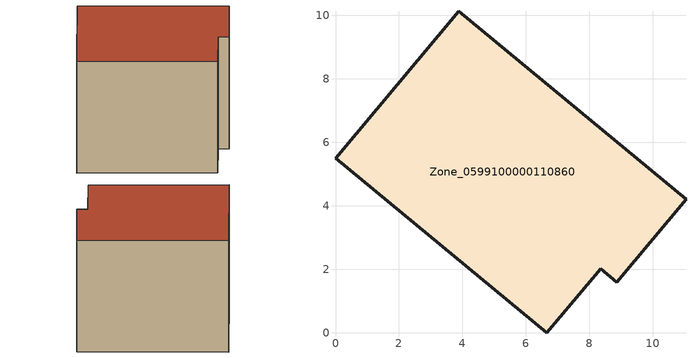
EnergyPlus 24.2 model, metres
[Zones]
Zone_0599100000110860
 floor ground (C_G): 0,5.5 3.89,10.14 11.04,4.21 8.86,1.6 8.35,2.03 6.65,0 z0
 wall outside (C_F): 3.89,10.14 0,5.5 6.65,0 8.35,2.03 8.86,1.6 11.04,4.21 3.89,10.14 z0:8.21
 roof outside (C_R): 11.04,4.21 3.89,10.14 0,5.5 6.65,0 8.35,2.03 8.86,1.6 z8.21
[BUILDING]
Pand.0599100000110860: North Axis=0; Terrain=City; Loads Convergence Tolerance Value=0.04; Temperature Convergence Tolerance Value=0.4; Solar Distribution=FullExterior; Maximum Number of Warmup Days=25; Minimum Number of Warmup Days=1
[Site:Location]
Rotterdam.The.Hague.AP_ZH_NLD Design_Conditions: Latitude=51.96; Longitude=4.45; Time Zone=1; Elevation=-4.5
[SITE:GROUNDTEMPERATURE:BUILDINGSURFACE]
18, 18, 18, 18, 18, 18, 18, 18, 18, 18, 18, 18
[MATERIAL] Thermal Absorptance=0.9; Solar Absorptance=0.7; Visible Absorptance=0.7
Name | Roughness | Thickness | Conductivity | Density | Specific Heat
G.TI.1946-1964 | MediumSmooth | 0.15 | 1 | 540 | 1210
F.TI.1946-1964 | Rough | 0.3 | 0.857143 | 1920 | 840
R.TI.1946-1964 | MediumRough | 0.2 | 0.277778 | 1500 | 1000
[CONSTRUCTION]
C_G: G.TI.1946-1964
C_F: F.TI.1946-1964
C_R: R.TI.1946-1964
[ZONE]
Zone_0599100000110860: Type=1; Multiplier=1; Ceiling Height=Autocalculate; Volume=Autocalculate; Floor Area=autocalculate; Part of Total Floor Area=Yes
[ZONEINFILTRATION:DESIGNFLOWRATE]
Infil_Zone_0599100000110860: Zone or ZoneList or Space or SpaceList=Zone_0599100000110860; Schedule=AlwaysOn; Design Flow Rate Calculation Method=Flow/Area; Flow Rate per Floor Area=0.003; Constant Term Coefficient=1; Temperature Term Coefficient=0; Velocity Term Coefficient=0; Velocity Squared Term Coefficient=0
[HVACTEMPLATE:ZONE:IDEALLOADSAIRSYSTEM]
Zone_0599100000110860: Maximum Heating Supply Air Temperature=50; Minimum Cooling Supply Air Temperature=13; Maximum Heating Supply Air Humidity Ratio=0.0156; Minimum Cooling Supply Air Humidity Ratio=0.0077; Heating Limit=NoLimit; Cooling Limit=NoLimit; Dehumidification Control Type=ConstantSensibleHeatRatio; Cooling Sensible Heat Ratio=0.7; Dehumidification Setpoint=60; Humidification Control Type=None; Humidification Setpoint=30; Outdoor Air Method=None; Outdoor Air Flow Rate per Person=0.00944; Outdoor Air Flow Rate per Zone Floor Area=0; Outdoor Air Flow Rate per Zone=0; Demand Controlled Ventilation Type=None; Outdoor Air Economizer Type=NoEconomizer; Heat Recovery Type=None; Sensible Heat Recovery Effectiveness=0.7; Latent Heat Recovery Effectiveness=0.65
[ZONECONTROL:THERMOSTAT]
ThermostatControl_Zone_0599100000110860: Zone or ZoneList=Zone_0599100000110860; Control Type Schedule=DualSetpointControlType; Control 1=Thermostat_Zone_0599100000110860; Temperature Difference Between Cutout And Setpoint=0
[THERMOSTATSETPOINT:DUALSETPOINT]
Thermostat_Zone_0599100000110860: Heating Setpoint Temperature Schedule=HeatingSetpoint_Zone_0599100000110860; Cooling Setpoint Temperature Schedule=CoolingSetpoint_Zone_0599100000110860
[SCHEDULE:COMPACT]
HeatingSetpoint_Zone_0599100000110860: Through: 12/31, For: AllDays, Until: 24:00, 21
CoolingSetpoint_Zone_0599100000110860: Through: 12/31, For: AllDays, Until: 24:00, 24
DualSetpointControlType: Through: 12/31, For: AllDays, Until: 24:00, 4
AlwaysOn: Through: 12/31, For: AllDays, Until: 24:00, 1
